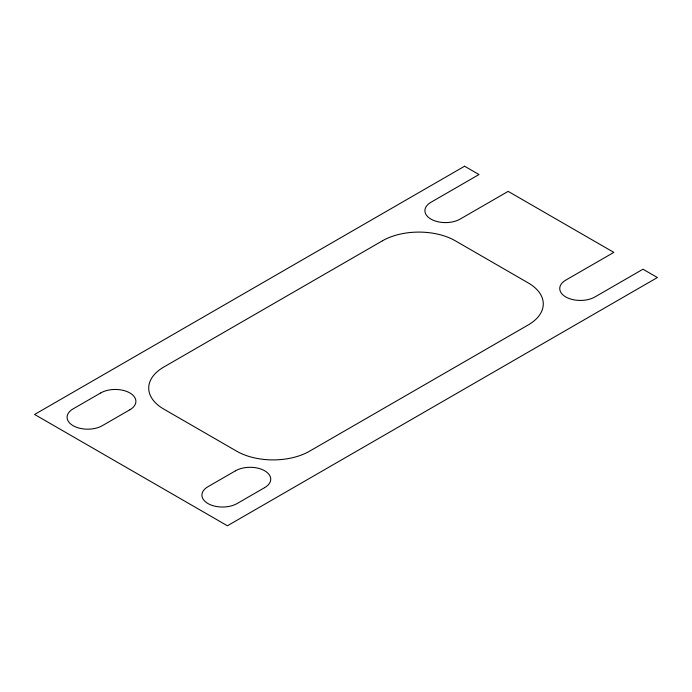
<?xml version="1.0" encoding="UTF-8"?>
<svg xmlns="http://www.w3.org/2000/svg" width="692" height="692" viewBox="0 0 692 692"><rect width="100%" height="100%" fill="white"/><g stroke="black" fill="none" stroke-linecap="round" stroke-linejoin="round"><path stroke-width="1.04" d="M100.548 393.039L73.127 408.868A20.613 11.902 0 0 0 73.127 425.701A20.613 11.902 0 0 0 102.278 425.701L129.698 409.872M235.375 470.88L207.955 486.71A20.613 11.902 0 0 0 207.955 503.542A20.613 11.902 0 0 0 237.105 503.542L264.526 487.713M235.54 470.785A20.613 11.902 0 0 1 264.69 470.785A20.613 11.902 0 0 1 264.69 487.618M100.712 392.944A20.613 11.902 0 0 1 129.862 392.944A20.613 11.902 0 0 1 129.862 409.776M464.583 166.218L34.6 414.465L227.417 525.782L657.4 277.535L642.98 269.214L594.93 296.954A20.613 11.902 0 0 1 565.779 296.954A20.613 11.902 0 0 1 565.779 280.122L613.83 252.381L508.153 191.373L460.102 219.113A20.613 11.902 0 0 1 430.952 219.113A20.613 11.902 0 0 1 430.952 202.28L479.002 174.54L464.583 166.218M382.442 240.807L163.805 367.037A51.537 29.756 0 0 0 163.805 409.11L236.681 451.193A51.537 29.756 0 0 0 309.558 451.193L528.195 324.963A51.537 29.756 0 0 0 528.195 282.89L455.319 240.807A51.537 29.756 0 0 0 382.442 240.807"/></g></svg>
